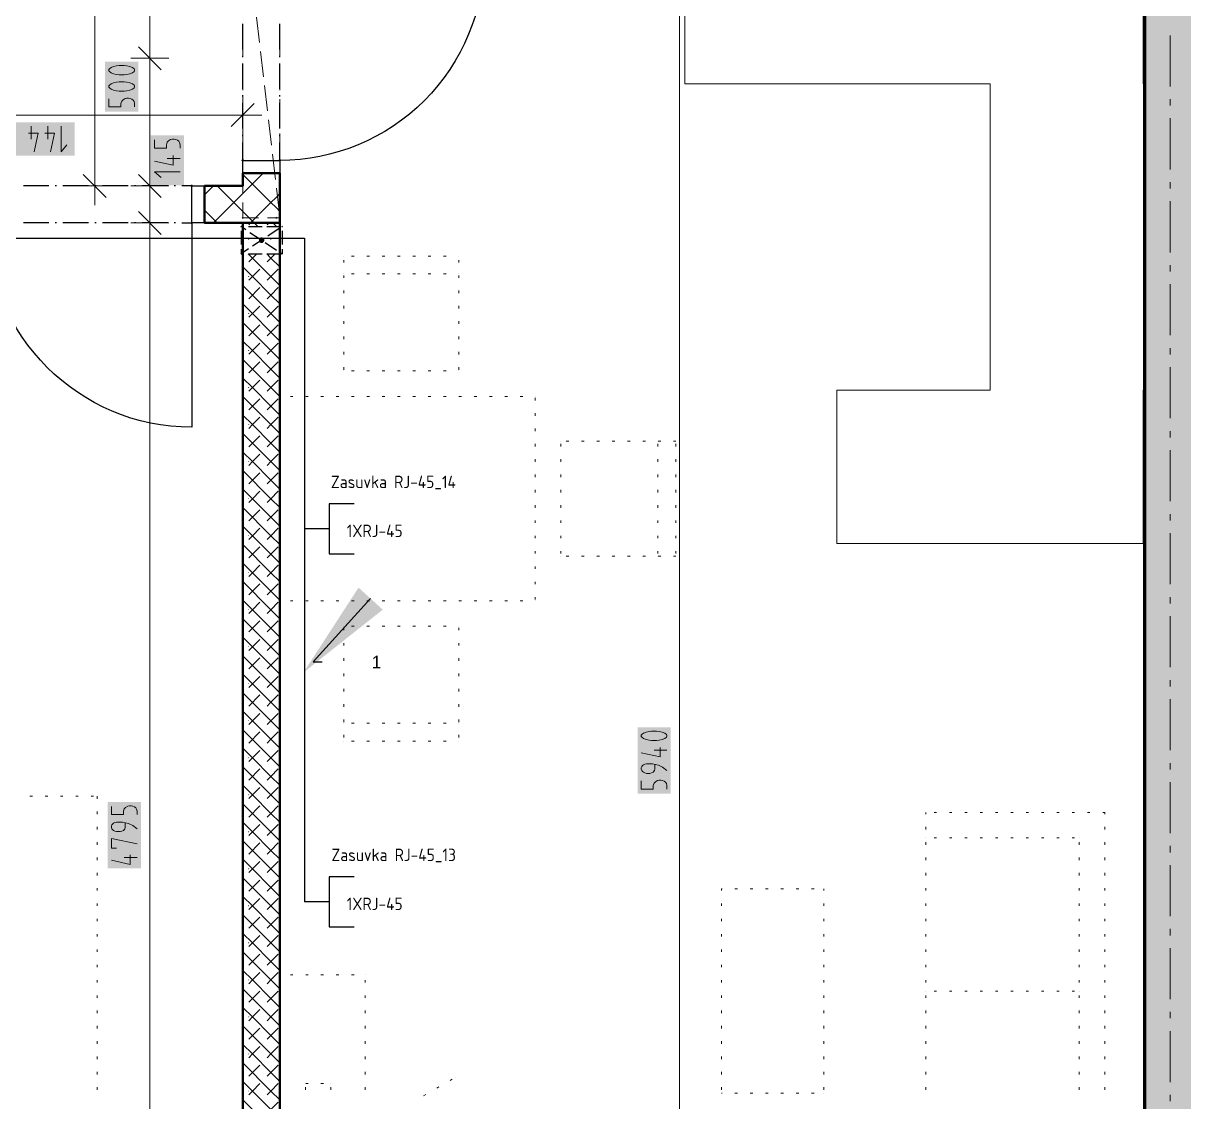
# Model space of a CAD drawing. Header units: millimetres. Extents: x 0 to 594, y 0 to 420.
# Drawn here: x 171.36 to 217.92, y 165.97 to 209.28 of the extents above; entities that cross this region are included whole.
import ezdxf
from ezdxf import colors
from ezdxf.entities.mleader import LeaderData, LeaderLine
from ezdxf.enums import TextEntityAlignment as Align
from ezdxf.math import Vec2, Vec3

# ---------------------------------------------------------------- set-up
doc = ezdxf.new("R2010")
doc.units = ezdxf.units.MM
doc.header["$LTSCALE"] = 8
for name, color, linetype in [('DESC', 1, 'Continuous'), ('PDF_Dvere', 7, 'Continuous'), ('PDF_Koty delkove', 7, 'Continuous'), ('PDF_Kuchyne', 7, 'Continuous'), ('PDF_Nabytek', 7, 'Continuous'), ('PDF_Osy hlavni', 7, 'Continuous'), ('PDF_Popis Prostupy', 7, 'Continuous'), ('PDF_Preklady', 7, 'Continuous'), ('PDF_Pricky zdene', 7, 'Continuous'), ('PDF_Prostupy', 7, 'Continuous'), ('PDF_Steny obvodove nosne', 7, 'Continuous'), ('RED_2.5mm^2', 1, 'Continuous'), ('SYMS', 7, 'Continuous'), ('TAGS', 160, 'Continuous')]:
    doc.layers.add(name, color=color, linetype=linetype)
doc.styles.add('WD_IEC', font='isocp2.shx', dxfattribs={"width": 0.9, "height": 4})

# ---------------------------------------------------------------- blocks, each defined once
blk = doc.blocks.new('RJ45Zasuvka_')
at = {"layer": 'SYMS'}
for p, q in [((0, 0), (0, 1)), ((-1, 0), (-1, -1)), ((1, 0), (-1, 0)), ((1, -1), (1, 0))]:
    blk.add_line(p, q, dxfattribs=at)
at = {"style": 'WD_IEC'}
for tag, height, p in [('INST', 2.7, (-6.093, 12.868)), ('LOC', 2.7, (-6.093, 9.868)), ('TAG1', 2.5, (-6, 6.828)), ('XREF', 2.7, (-6, -2.915)), ('DESC1', 2.7, (-6, -5.715)), ('DESC2', 2.7, (-6, -8.955)), ('DESC3', 2.7, (-6, -12.195))]:
    blk.add_attdef(tag, text='', height=height, dxfattribs=at).set_placement(p, align=Align.RIGHT)
for tag, p, height, flags in [('MFG', (3.917, 14.122), 1.5, 9), ('CAT', (3.917, 11.622), 1.5, 9), ('X2TERM01', (0, 1), 0.08, 1), ('ASSYCODE', (2.5, -0.75), 1, 1), ('FAMILY', (2.5, -2.25), 1, 1)]:
    blk.add_attdef(tag, p, '', height=height, dxfattribs=dict(at, flags=flags))
at = {"style": 'WD_IEC', "width": 0.8}
blk.add_attdef('TERM01', text='', height=2, rotation=90, dxfattribs=at).set_placement((-1, 1), align=Align.RIGHT)

msp = doc.modelspace()

# ---------------------------------------------------------------- hatches: boundary and pattern name
at = {"layer": 'PDF_Steny obvodove nosne', "true_color": 0xc0c0c0, "transparency": 33554559}
msp.add_hatch(color=9, dxfattribs=at).paths.add_polyline_path([(218.401, 149.905), (218.401, 238.31), (216.351, 238.31), (216.351, 149.7), (218.401, 149.7)])

# ---------------------------------------------------------------- linework, layer by layer
at = {"layer": 'PDF_Dvere', "lineweight": 25}
for points in [[(181.655, 211.402), (181.655, 211.968), (189.855, 211.968, -0.414214), (181.655, 203.768), (181.655, 204.483)], [(177.72, 201.257), (178.119, 201.257), (178.119, 193.057, -0.414213), (169.919, 201.257), (170.801, 201.257)]]:
    msp.add_lwpolyline(points, format="xyb", dxfattribs=at)
for points in [[(180.169, 208.225), (180.169, 209.25)], [(181.655, 208.225), (181.655, 209.25)], [(180.169, 207.917), (180.169, 207.968)], [(181.655, 207.917), (181.655, 207.968)], [(180.169, 206.636), (180.169, 207.661)], [(181.655, 206.636), (181.655, 207.661)], [(180.169, 206.328), (180.169, 206.38)], [(181.655, 206.328), (181.655, 206.38)], [(180.169, 205.047), (180.169, 206.072)], [(181.655, 205.047), (181.655, 206.072)], [(180.169, 204.74), (180.169, 204.791)], [(180.169, 203.768), (180.169, 204.483)], [(181.655, 204.74), (181.655, 204.791)], [(172.39, 202.743), (171.365, 202.743)], [(172.698, 202.743), (172.646, 202.743)], [(173.979, 202.743), (172.954, 202.743)], [(174.286, 202.743), (174.235, 202.743)], [(175.568, 202.743), (174.543, 202.743)], [(175.875, 202.743), (175.824, 202.743)], [(177.156, 202.743), (176.131, 202.743)], [(177.464, 202.743), (177.413, 202.743)], [(178.119, 202.743), (177.72, 202.743)], [(172.39, 201.257), (171.365, 201.257)], [(172.698, 201.257), (172.646, 201.257)], [(173.979, 201.257), (172.954, 201.257)], [(174.286, 201.257), (174.235, 201.257)], [(175.568, 201.257), (174.543, 201.257)], [(175.875, 201.257), (175.824, 201.257)], [(177.156, 201.257), (176.131, 201.257)], [(177.464, 201.257), (177.413, 201.257)]]:
    msp.add_lwpolyline(points, dxfattribs=at)
for points in [[(180.169, 203.256), (180.169, 203.768), (181.655, 203.768), (181.655, 203.256)], [(178.119, 202.743), (178.632, 202.743), (178.632, 201.257), (178.119, 201.257)]]:
    msp.add_lwpolyline(points, close=True, dxfattribs=at)
at = {"layer": 'PDF_Dvere', "lineweight": 25, "transparency": 33554559}
for points in [[(180.169, 203.704), (180.105, 203.768), (180.233, 203.768), (180.169, 203.832)], [(181.655, 203.704), (181.591, 203.768), (181.72, 203.768), (181.655, 203.832)], [(178.183, 202.743), (178.119, 202.679), (178.119, 202.807), (178.055, 202.743)], [(178.183, 201.257), (178.119, 201.193), (178.119, 201.321), (178.055, 201.257)]]:
    msp.add_solid(points, dxfattribs=at)
at = {"layer": 'PDF_Koty delkove', "lineweight": 18}
for points in [[(174.231, 202.743), (174.231, 222.006), (174.231, 230.798), (174.231, 233.134), (174.231, 235.902), (174.231, 238.464), (174.231, 253.839), (174.231, 256.606), (174.231, 277.824), (174.231, 279.31), (174.231, 355.614), (174.231, 356.383)], [(197.697, 152.109), (197.697, 204.109), (197.697, 212.993), (197.697, 214.479), (197.697, 216.017), (197.697, 235.697), (197.697, 238.464), (197.697, 253.839), (197.697, 256.401), (197.697, 259.169), (197.697, 289.56), (197.697, 291.046), (197.697, 340.194), (197.697, 344.089)], [(176.438, 131.817), (176.438, 137.818), (176.438, 148.214), (176.438, 152.109), (176.438, 153.331), (176.438, 201.257), (176.438, 202.743), (176.438, 207.868), (176.438, 221.142), (176.438, 233.134)], [(176.899, 207.407), (175.977, 208.329)], [(177.207, 207.868), (176.438, 207.868), (175.67, 207.868)], [(175.413, 207.581), (175.208, 207.581), (175.106, 207.567), (174.987, 207.54), (174.884, 207.499), (174.815, 207.444), (174.799, 207.416), (174.799, 207.362), (174.815, 207.334), (174.884, 207.28), (174.987, 207.239), (175.106, 207.211), (175.208, 207.197), (175.413, 207.197), (175.515, 207.211), (175.635, 207.239), (175.738, 207.28), (175.806, 207.334), (175.824, 207.362), (175.824, 207.416), (175.806, 207.444), (175.738, 207.499)], [(175.738, 207.499), (175.635, 207.54), (175.515, 207.567), (175.413, 207.581)], [(180.169, 206.354), (180.169, 205.585), (180.169, 204.816)], [(174.799, 206.24), (174.799, 205.911), (175.277, 205.911), (175.277, 206.048), (175.311, 206.143), (175.363, 206.198), (175.448, 206.253), (175.515, 206.267), (175.584, 206.267), (175.653, 206.253)], [(175.653, 206.253), (175.72, 206.226), (175.772, 206.185), (175.806, 206.13), (175.824, 206.048), (175.824, 205.911)], [(180.63, 206.046), (179.708, 205.124)], [(180.169, 205.585), (173.408, 205.585), (172.569, 205.585), (169.05, 205.585), (165.409, 205.585), (163.923, 205.585), (158.658, 205.585), (156.541, 205.585), (153.878, 205.585), (151.726, 205.585), (123.744, 205.585), (121.847, 205.585), (101.245, 205.585), (99.4, 205.585), (99.092, 205.585), (96.991, 205.585), (79.208, 205.585), (77.721, 205.585)], [(180.169, 205.585), (180.938, 205.585)], [(171.682, 205.139), (171.682, 204.626)], [(172.339, 205.139), (172.339, 204.626)], [(172.887, 205.139), (172.887, 204.114), (173.105, 204.386)], [(171.573, 204.865), (171.956, 204.865), (171.791, 204.114)], [(172.23, 204.865), (172.613, 204.865), (172.448, 204.114)], [(176.625, 204.589), (176.625, 204.26), (177.103, 204.26), (177.103, 204.397), (177.138, 204.493), (177.189, 204.548), (177.274, 204.602), (177.342, 204.616), (177.41, 204.616), (177.479, 204.602), (177.546, 204.575), (177.598, 204.534), (177.633, 204.48), (177.65, 204.397), (177.65, 204.26)], [(177.376, 203.959), (177.376, 203.575), (176.625, 203.74)], [(177.65, 203.85), (177.138, 203.85)], [(174.692, 202.282), (173.77, 203.204)], [(176.899, 202.282), (175.977, 203.204)], [(177.65, 203.302), (176.625, 203.302), (176.898, 203.083)], [(175, 202.743), (174.231, 202.743), (173.462, 202.743)], [(174.231, 202.743), (174.231, 201.974)], [(177.207, 202.743), (176.438, 202.743), (175.67, 202.743)], [(176.899, 200.796), (175.977, 201.718)], [(177.207, 201.257), (176.438, 201.257), (175.67, 201.257)], [(196.773, 180.858), (196.568, 180.858), (196.467, 180.844), (196.347, 180.817), (196.244, 180.776), (196.176, 180.722), (196.159, 180.694), (196.159, 180.64), (196.176, 180.612), (196.244, 180.558), (196.347, 180.517), (196.467, 180.489), (196.568, 180.475), (196.773, 180.475), (196.876, 180.489), (196.996, 180.517), (197.098, 180.558), (197.167, 180.612), (197.184, 180.64), (197.184, 180.694), (197.167, 180.722), (197.098, 180.776)], [(197.098, 180.776), (196.996, 180.817), (196.876, 180.844), (196.773, 180.858)], [(196.911, 180.201), (196.911, 179.818), (196.159, 179.983)], [(197.184, 180.092), (196.672, 180.092)], [(197.184, 179.271), (197.013, 179.408), (196.842, 179.49), (196.603, 179.544), (196.363, 179.544), (196.296, 179.53), (196.244, 179.503), (196.211, 179.476), (196.176, 179.435), (196.159, 179.38), (196.159, 179.326), (196.176, 179.271), (196.211, 179.23), (196.244, 179.203), (196.296, 179.175), (196.363, 179.161), (196.501, 179.161), (196.568, 179.175), (196.637, 179.203), (196.688, 179.271), (196.706, 179.326), (196.706, 179.517)], [(196.159, 178.86), (196.159, 178.532), (196.637, 178.532), (196.637, 178.669), (196.672, 178.764), (196.723, 178.819), (196.808, 178.873), (196.876, 178.887), (196.945, 178.887), (197.013, 178.873), (197.081, 178.846), (197.132, 178.805), (197.167, 178.751), (197.184, 178.669), (197.184, 178.532)], [(174.901, 177.833), (174.901, 177.505), (175.378, 177.505), (175.378, 177.642), (175.413, 177.737), (175.465, 177.792), (175.55, 177.846), (175.617, 177.86), (175.686, 177.86), (175.755, 177.846), (175.822, 177.819), (175.874, 177.778), (175.908, 177.724), (175.926, 177.642), (175.926, 177.505)], [(175.926, 176.93), (175.755, 177.067), (175.583, 177.149), (175.345, 177.203), (175.105, 177.203), (175.037, 177.189), (174.986, 177.162), (174.952, 177.135), (174.917, 177.094), (174.901, 177.039), (174.901, 176.985), (174.917, 176.93), (174.952, 176.889), (174.986, 176.862)], [(174.986, 176.862), (175.037, 176.834), (175.105, 176.82), (175.242, 176.82), (175.31, 176.834), (175.378, 176.862), (175.43, 176.93), (175.447, 176.985), (175.447, 177.176)], [(175.105, 176.163), (174.901, 176.163), (174.901, 176.546), (175.926, 176.328)], [(175.652, 175.889), (175.652, 175.506), (174.901, 175.671)], [(175.926, 175.78), (175.413, 175.78)]]:
    msp.add_lwpolyline(points, dxfattribs=at)
msp.add_lwpolyline([(175.413, 206.924), (175.208, 206.924), (175.106, 206.91), (174.987, 206.883), (174.884, 206.842), (174.815, 206.787), (174.799, 206.759), (174.799, 206.705), (174.815, 206.677), (174.884, 206.623), (174.987, 206.582), (175.106, 206.554), (175.208, 206.54), (175.413, 206.54), (175.515, 206.554), (175.635, 206.582), (175.738, 206.623), (175.806, 206.677), (175.824, 206.705), (175.824, 206.759), (175.806, 206.787), (175.738, 206.842), (175.635, 206.883), (175.515, 206.91)], close=True, dxfattribs=at)
at = {"layer": 'PDF_Koty delkove', "color": 7, "lineweight": 18, "true_color": 0xffffff, "transparency": 33554559}
for points in [[(175.978, 205.729), (175.978, 207.734), (174.645, 205.729), (174.645, 207.734)], [(173.424, 205.293), (170.762, 205.293), (173.424, 203.96), (170.762, 203.96)], [(177.804, 202.764), (177.804, 204.769), (176.471, 202.764), (176.471, 204.769)], [(197.338, 178.35), (197.338, 181.012), (196.006, 178.35), (196.006, 181.012)], [(176.08, 175.352), (176.08, 178.014), (174.747, 175.352), (174.747, 178.014)]]:
    msp.add_solid(points, dxfattribs=at)
at = {"layer": 'PDF_Kuchyne', "lineweight": 13}
msp.add_lwpolyline([(216.3, 194.543), (216.3, 188.393), (204, 188.393), (204, 194.543), (210.15, 194.543), (210.15, 206.843), (197.902, 206.843), (197.902, 212.993), (216.3, 212.993), (216.3, 206.843)], dxfattribs=at)
at = {"layer": 'PDF_Nabytek', "lineweight": 13}
for points in [[(184.222, 199.927), (184.222, 199.927)], [(184.222, 199.927), (184.222, 199.927)], [(184.639, 199.927), (184.536, 199.927)], [(185.254, 199.927), (185.151, 199.927)], [(185.869, 199.927), (185.766, 199.927)], [(186.484, 199.927), (186.381, 199.927)], [(187.099, 199.927), (186.996, 199.927)], [(187.714, 199.927), (187.611, 199.927)], [(188.329, 199.927), (188.226, 199.927)], [(188.835, 199.927), (188.835, 199.927)], [(188.835, 199.927), (188.835, 199.927)], [(184.222, 199.666), (184.222, 199.768)], [(188.835, 199.666), (188.835, 199.768)], [(184.222, 199.21), (184.222, 199.21)], [(184.222, 199.051), (184.222, 199.153)], [(184.639, 199.21), (184.536, 199.21)], [(185.254, 199.21), (185.151, 199.21)], [(185.869, 199.21), (185.766, 199.21)], [(186.484, 199.21), (186.381, 199.21)], [(187.099, 199.21), (186.996, 199.21)], [(187.714, 199.21), (187.611, 199.21)], [(188.329, 199.21), (188.226, 199.21)], [(188.835, 199.21), (188.835, 199.21)], [(188.835, 199.051), (188.835, 199.153)], [(184.222, 198.436), (184.222, 198.538)], [(188.835, 198.436), (188.835, 198.538)], [(184.222, 197.821), (184.222, 197.923)], [(188.835, 197.821), (188.835, 197.923)], [(184.222, 197.206), (184.222, 197.308)], [(188.835, 197.206), (188.835, 197.308)], [(184.222, 196.591), (184.222, 196.693)], [(188.835, 196.591), (188.835, 196.693)], [(184.222, 195.976), (184.222, 196.078)], [(188.835, 195.976), (188.835, 196.078)], [(184.222, 195.361), (184.222, 195.463)], [(184.222, 195.315), (184.222, 195.315)], [(184.222, 195.315), (184.222, 195.315)], [(184.639, 195.315), (184.536, 195.315)], [(185.254, 195.315), (185.151, 195.315)], [(185.869, 195.315), (185.766, 195.315)], [(186.484, 195.315), (186.381, 195.315)], [(187.099, 195.315), (186.996, 195.315)], [(187.714, 195.315), (187.611, 195.315)], [(188.329, 195.315), (188.226, 195.315)], [(188.835, 195.361), (188.835, 195.463)], [(188.835, 195.315), (188.835, 195.315)], [(188.835, 195.315), (188.835, 195.315)], [(181.655, 194.29), (181.655, 194.29)], [(181.655, 194.29), (181.655, 194.29)], [(181.655, 194.131), (181.655, 194.233)], [(182.179, 194.29), (182.076, 194.29)], [(182.794, 194.29), (182.691, 194.29)], [(183.409, 194.29), (183.306, 194.29)], [(184.024, 194.29), (183.921, 194.29)], [(184.639, 194.29), (184.536, 194.29)], [(185.254, 194.29), (185.151, 194.29)], [(185.869, 194.29), (185.766, 194.29)], [(186.484, 194.29), (186.381, 194.29)], [(187.099, 194.29), (186.996, 194.29)], [(187.714, 194.29), (187.611, 194.29)], [(188.329, 194.29), (188.226, 194.29)], [(188.944, 194.29), (188.841, 194.29)], [(189.559, 194.29), (189.456, 194.29)], [(190.174, 194.29), (190.071, 194.29)], [(190.789, 194.29), (190.686, 194.29)], [(191.404, 194.29), (191.301, 194.29)], [(191.905, 194.29), (191.905, 194.29)], [(191.905, 194.29), (191.905, 194.29)], [(191.905, 194.131), (191.905, 194.233)], [(181.655, 193.516), (181.655, 193.618)], [(191.905, 193.516), (191.905, 193.618)], [(181.655, 192.901), (181.655, 193.003)], [(191.905, 192.901), (191.905, 193.003)], [(181.655, 192.286), (181.655, 192.388)], [(191.905, 192.286), (191.905, 192.388)], [(192.93, 192.496), (192.93, 192.496)], [(192.93, 192.496), (192.93, 192.496)], [(192.93, 192.286), (192.93, 192.388)], [(193.249, 192.496), (193.146, 192.496)], [(193.864, 192.496), (193.761, 192.496)], [(194.479, 192.496), (194.376, 192.496)], [(195.094, 192.496), (194.991, 192.496)], [(195.709, 192.496), (195.606, 192.496)], [(196.324, 192.496), (196.221, 192.496)], [(196.825, 192.496), (196.825, 192.496)], [(196.825, 192.286), (196.825, 192.388)], [(196.939, 192.496), (196.836, 192.496)], [(197.543, 192.496), (197.451, 192.496)], [(197.543, 192.496), (197.543, 192.496)], [(197.543, 192.286), (197.543, 192.388)], [(181.655, 191.671), (181.655, 191.773)], [(191.905, 191.671), (191.905, 191.773)], [(192.93, 191.671), (192.93, 191.773)], [(196.825, 191.671), (196.825, 191.773)], [(197.543, 191.671), (197.543, 191.773)], [(181.655, 191.056), (181.655, 191.158)], [(191.905, 191.056), (191.905, 191.158)], [(192.93, 191.056), (192.93, 191.158)], [(196.825, 191.056), (196.825, 191.158)], [(197.543, 191.056), (197.543, 191.158)], [(181.655, 190.441), (181.655, 190.543)], [(191.905, 190.441), (191.905, 190.543)], [(192.93, 190.441), (192.93, 190.543)], [(196.825, 190.441), (196.825, 190.543)], [(197.543, 190.441), (197.543, 190.543)], [(181.655, 189.826), (181.655, 189.928)], [(191.905, 189.826), (191.905, 189.928)], [(192.93, 189.826), (192.93, 189.928)], [(196.825, 189.826), (196.825, 189.928)], [(197.543, 189.826), (197.543, 189.928)], [(181.655, 189.211), (181.655, 189.313)], [(191.905, 189.211), (191.905, 189.313)], [(192.93, 189.211), (192.93, 189.313)], [(196.825, 189.211), (196.825, 189.313)], [(197.543, 189.211), (197.543, 189.313)], [(181.655, 188.596), (181.655, 188.698)], [(191.905, 188.596), (191.905, 188.698)], [(192.93, 188.596), (192.93, 188.698)], [(196.825, 188.596), (196.825, 188.698)], [(197.543, 188.596), (197.543, 188.698)], [(181.655, 187.981), (181.655, 188.083)], [(191.905, 187.981), (191.905, 188.083)], [(192.93, 187.981), (192.93, 188.083)], [(192.93, 187.884), (192.93, 187.884)], [(192.93, 187.884), (192.93, 187.884)], [(193.249, 187.884), (193.146, 187.884)], [(193.864, 187.884), (193.761, 187.884)], [(194.479, 187.884), (194.376, 187.884)], [(195.094, 187.884), (194.991, 187.884)], [(195.709, 187.884), (195.606, 187.884)], [(196.324, 187.884), (196.221, 187.884)], [(196.825, 187.981), (196.825, 188.083)], [(196.825, 187.884), (196.825, 187.884)], [(196.939, 187.884), (196.836, 187.884)], [(197.543, 187.884), (197.451, 187.884)], [(197.543, 187.981), (197.543, 188.083)], [(197.543, 187.884), (197.543, 187.884)], [(197.543, 187.884), (197.543, 187.884)], [(181.655, 187.366), (181.655, 187.468)], [(191.905, 187.366), (191.905, 187.468)], [(181.655, 186.751), (181.655, 186.853)], [(191.905, 186.751), (191.905, 186.853)], [(181.655, 186.136), (181.655, 186.238)], [(181.655, 186.09), (181.655, 186.09)], [(181.655, 186.09), (181.655, 186.09)], [(182.179, 186.09), (182.076, 186.09)], [(182.794, 186.09), (182.691, 186.09)], [(183.409, 186.09), (183.306, 186.09)], [(184.024, 186.09), (183.921, 186.09)], [(184.639, 186.09), (184.536, 186.09)], [(185.254, 186.09), (185.151, 186.09)], [(185.869, 186.09), (185.766, 186.09)], [(186.484, 186.09), (186.381, 186.09)], [(187.099, 186.09), (186.996, 186.09)], [(187.714, 186.09), (187.611, 186.09)], [(188.329, 186.09), (188.226, 186.09)], [(188.944, 186.09), (188.841, 186.09)], [(189.559, 186.09), (189.456, 186.09)], [(190.174, 186.09), (190.071, 186.09)], [(190.789, 186.09), (190.686, 186.09)], [(191.404, 186.09), (191.301, 186.09)], [(191.905, 186.136), (191.905, 186.238)], [(191.905, 186.09), (191.905, 186.09)], [(191.905, 186.09), (191.905, 186.09)], [(184.222, 185.065), (184.222, 185.065)], [(184.222, 185.065), (184.222, 185.065)], [(184.222, 184.906), (184.222, 185.008)], [(184.639, 185.065), (184.536, 185.065)], [(185.254, 185.065), (185.151, 185.065)], [(185.869, 185.065), (185.766, 185.065)], [(186.484, 185.065), (186.381, 185.065)], [(187.099, 185.065), (186.996, 185.065)], [(187.714, 185.065), (187.611, 185.065)], [(188.329, 185.065), (188.226, 185.065)], [(188.835, 185.065), (188.835, 185.065)], [(188.835, 185.065), (188.835, 185.065)], [(188.835, 184.906), (188.835, 185.008)], [(184.222, 184.291), (184.222, 184.393)], [(188.835, 184.291), (188.835, 184.393)], [(184.222, 183.676), (184.222, 183.778)], [(188.835, 183.676), (188.835, 183.778)], [(184.222, 183.061), (184.222, 183.164)], [(188.835, 183.061), (188.835, 183.164)], [(184.222, 182.446), (184.222, 182.549)], [(188.835, 182.446), (188.835, 182.549)], [(184.222, 181.831), (184.222, 181.934)], [(188.835, 181.831), (188.835, 181.934)], [(184.222, 181.216), (184.222, 181.319)], [(184.222, 181.17), (184.222, 181.17)], [(184.639, 181.17), (184.536, 181.17)], [(185.254, 181.17), (185.151, 181.17)], [(185.869, 181.17), (185.766, 181.17)], [(186.484, 181.17), (186.381, 181.17)], [(187.099, 181.17), (186.996, 181.17)], [(187.714, 181.17), (187.611, 181.17)], [(188.329, 181.17), (188.226, 181.17)], [(188.835, 181.216), (188.835, 181.319)], [(188.835, 181.17), (188.835, 181.17)], [(184.222, 180.601), (184.222, 180.704)], [(188.835, 180.601), (188.835, 180.704)], [(184.222, 180.452), (184.222, 180.452)], [(184.222, 180.452), (184.222, 180.452)], [(184.639, 180.452), (184.536, 180.452)], [(185.254, 180.452), (185.151, 180.452)], [(185.869, 180.452), (185.766, 180.452)], [(186.484, 180.452), (186.381, 180.452)], [(187.099, 180.452), (186.996, 180.452)], [(187.714, 180.452), (187.611, 180.452)], [(188.329, 180.452), (188.226, 180.452)], [(188.835, 180.452), (188.835, 180.452)], [(188.835, 180.452), (188.835, 180.452)], [(171.724, 178.246), (171.621, 178.246)], [(172.339, 178.246), (172.236, 178.246)], [(172.954, 178.246), (172.851, 178.246)], [(173.569, 178.246), (173.466, 178.246)], [(174.184, 178.246), (174.081, 178.246)], [(174.327, 178.246), (174.327, 178.246)], [(174.327, 178.246), (174.327, 178.246)], [(174.327, 178.141), (174.327, 178.244)], [(174.327, 177.526), (174.327, 177.629)], [(207.579, 177.526), (207.579, 177.595)], [(207.579, 177.595), (207.579, 177.595)], [(207.579, 177.595), (207.579, 177.595)], [(208.009, 177.595), (207.906, 177.595)], [(208.624, 177.595), (208.521, 177.595)], [(209.239, 177.595), (209.136, 177.595)], [(209.854, 177.595), (209.751, 177.595)], [(210.469, 177.595), (210.366, 177.595)], [(211.084, 177.595), (210.981, 177.595)], [(211.699, 177.595), (211.596, 177.595)], [(212.314, 177.595), (212.211, 177.595)], [(212.929, 177.595), (212.826, 177.595)], [(213.544, 177.595), (213.441, 177.595)], [(214.159, 177.595), (214.056, 177.595)], [(214.754, 177.526), (214.754, 177.595), (214.671, 177.595)], [(214.754, 177.595), (214.754, 177.595)], [(174.327, 176.911), (174.327, 177.014)], [(207.579, 176.911), (207.579, 177.014)], [(214.754, 176.911), (214.754, 177.014)], [(207.579, 176.57), (207.579, 176.57)], [(208.009, 176.57), (207.906, 176.57)], [(208.624, 176.57), (208.521, 176.57)], [(209.239, 176.57), (209.136, 176.57)], [(209.854, 176.57), (209.751, 176.57)], [(210.469, 176.57), (210.366, 176.57)], [(211.084, 176.57), (210.981, 176.57)], [(211.699, 176.57), (211.596, 176.57)], [(212.314, 176.57), (212.211, 176.57)], [(212.929, 176.57), (212.826, 176.57)], [(213.544, 176.57), (213.441, 176.57)], [(213.729, 176.57), (213.729, 176.57)], [(213.729, 176.57), (213.729, 176.57)], [(174.327, 176.296), (174.327, 176.399)], [(207.579, 176.296), (207.579, 176.399)], [(213.729, 176.296), (213.729, 176.399)], [(214.754, 176.296), (214.754, 176.399)], [(174.327, 175.681), (174.327, 175.784)], [(207.579, 175.681), (207.579, 175.784)], [(213.729, 175.681), (213.729, 175.784)], [(214.754, 175.681), (214.754, 175.784)], [(174.327, 175.066), (174.327, 175.169)], [(207.579, 175.066), (207.579, 175.169)], [(213.729, 175.066), (213.729, 175.169)], [(214.754, 175.066), (214.754, 175.169)], [(174.327, 174.451), (174.327, 174.554)], [(199.399, 174.52), (199.379, 174.52), (199.379, 174.451)], [(199.379, 174.52), (199.379, 174.52)], [(199.379, 174.52), (199.379, 174.52)], [(200.014, 174.52), (199.911, 174.52)], [(200.629, 174.52), (200.526, 174.52)], [(201.244, 174.52), (201.141, 174.52)], [(201.859, 174.52), (201.756, 174.52)], [(202.474, 174.52), (202.371, 174.52)], [(203.089, 174.52), (202.986, 174.52)], [(203.479, 174.52), (203.479, 174.52)], [(203.479, 174.451), (203.479, 174.52)], [(203.479, 174.52), (203.479, 174.52)], [(207.579, 174.451), (207.579, 174.554)], [(213.729, 174.451), (213.729, 174.554)], [(214.754, 174.451), (214.754, 174.554)], [(174.327, 173.836), (174.327, 173.939)], [(199.379, 173.836), (199.379, 173.939)], [(203.479, 173.836), (203.479, 173.939)], [(207.579, 173.836), (207.579, 173.939)], [(213.729, 173.836), (213.729, 173.939)], [(214.754, 173.836), (214.754, 173.939)], [(174.327, 173.221), (174.327, 173.324)], [(199.379, 173.221), (199.379, 173.324)], [(203.479, 173.221), (203.479, 173.324)], [(207.579, 173.221), (207.579, 173.324)], [(213.729, 173.221), (213.729, 173.324)], [(214.754, 173.221), (214.754, 173.324)], [(174.327, 172.606), (174.327, 172.709)], [(199.379, 172.606), (199.379, 172.709)], [(203.479, 172.606), (203.479, 172.709)], [(207.579, 172.606), (207.579, 172.709)], [(213.729, 172.606), (213.729, 172.709)], [(214.754, 172.606), (214.754, 172.709)], [(174.327, 171.991), (174.327, 172.094)], [(199.379, 171.991), (199.379, 172.094)], [(203.479, 171.991), (203.479, 172.094)], [(207.579, 171.991), (207.579, 172.094)], [(213.729, 171.991), (213.729, 172.094)], [(214.754, 171.991), (214.754, 172.094)], [(174.327, 171.376), (174.327, 171.479)], [(199.379, 171.376), (199.379, 171.479)], [(203.479, 171.376), (203.479, 171.479)], [(207.579, 171.376), (207.579, 171.479)], [(213.729, 171.376), (213.729, 171.479)], [(214.754, 171.376), (214.754, 171.479)], [(181.655, 171.071), (181.655, 171.071)], [(181.655, 171.071), (181.655, 171.071)], [(182.179, 171.071), (182.076, 171.071)], [(182.794, 171.071), (182.691, 171.071)], [(183.409, 171.071), (183.306, 171.071)], [(184.024, 171.071), (183.921, 171.071)], [(184.639, 171.071), (184.536, 171.071)], [(185.081, 171.071), (185.081, 171.071)], [(185.081, 171.071), (185.081, 171.071)], [(174.327, 170.761), (174.327, 170.864)], [(181.655, 170.761), (181.655, 170.864)], [(185.081, 170.761), (185.081, 170.864)], [(199.379, 170.761), (199.379, 170.864)], [(203.479, 170.761), (203.479, 170.864)], [(207.579, 170.761), (207.579, 170.864)], [(213.729, 170.761), (213.729, 170.864)], [(214.754, 170.761), (214.754, 170.864)], [(174.327, 170.146), (174.327, 170.249)], [(181.655, 170.146), (181.655, 170.249)], [(185.081, 170.146), (185.081, 170.249)], [(199.379, 170.146), (199.379, 170.249)], [(203.479, 170.146), (203.479, 170.249)], [(207.579, 170.42), (207.579, 170.42)], [(207.579, 170.146), (207.579, 170.249)], [(208.009, 170.42), (207.906, 170.42)], [(208.624, 170.42), (208.521, 170.42)], [(209.239, 170.42), (209.136, 170.42)], [(209.854, 170.42), (209.751, 170.42)], [(210.469, 170.42), (210.366, 170.42)], [(211.084, 170.42), (210.981, 170.42)], [(211.699, 170.42), (211.596, 170.42)], [(212.314, 170.42), (212.211, 170.42)], [(212.929, 170.42), (212.826, 170.42)], [(213.544, 170.42), (213.441, 170.42)], [(213.729, 170.42), (213.729, 170.42)], [(213.729, 170.146), (213.729, 170.249)], [(214.754, 170.146), (214.754, 170.249)], [(174.327, 169.531), (174.327, 169.634)], [(181.655, 169.531), (181.655, 169.634)], [(185.081, 169.531), (185.081, 169.634)], [(199.379, 169.531), (199.379, 169.634)], [(203.479, 169.531), (203.479, 169.634)], [(207.579, 169.531), (207.579, 169.634)], [(213.729, 169.531), (213.729, 169.634)], [(214.754, 169.531), (214.754, 169.634)], [(174.327, 168.916), (174.327, 169.019)], [(181.655, 168.916), (181.655, 169.019)], [(185.081, 168.916), (185.081, 169.019)], [(199.379, 168.916), (199.379, 169.019)], [(203.479, 168.916), (203.479, 169.019)], [(207.579, 168.916), (207.579, 169.019)], [(213.729, 168.916), (213.729, 169.019)], [(214.754, 168.916), (214.754, 169.019)], [(174.327, 168.301), (174.327, 168.404)], [(181.655, 168.301), (181.655, 168.404)], [(185.081, 168.301), (185.081, 168.404)], [(199.379, 168.301), (199.379, 168.404)], [(203.479, 168.301), (203.479, 168.404)], [(207.579, 168.301), (207.579, 168.404)], [(213.729, 168.301), (213.729, 168.404)], [(214.754, 168.301), (214.754, 168.404)], [(174.327, 167.686), (174.327, 167.789)], [(181.655, 167.686), (181.655, 167.789)], [(185.081, 167.686), (185.081, 167.789)], [(199.379, 167.686), (199.379, 167.789)], [(203.479, 167.686), (203.479, 167.789)], [(207.579, 167.686), (207.579, 167.789)], [(213.729, 167.686), (213.729, 167.789)], [(214.754, 167.686), (214.754, 167.789)], [(174.327, 167.071), (174.327, 167.174)], [(181.655, 167.071), (181.655, 167.174)], [(182.68, 166.715), (182.68, 166.715)], [(182.68, 166.715), (182.68, 166.715)], [(182.794, 166.715), (182.691, 166.715)], [(183.409, 166.715), (183.306, 166.715)], [(183.705, 166.715), (183.705, 166.715)], [(183.705, 166.715), (183.705, 166.715)], [(185.081, 167.071), (185.081, 167.174)], [(188.484, 166.832), (188.573, 166.883)], [(188.717, 166.967), (188.717, 166.967)], [(199.379, 167.071), (199.379, 167.174)], [(203.479, 167.071), (203.479, 167.174)], [(207.579, 167.071), (207.579, 167.174)], [(213.729, 167.071), (213.729, 167.174)], [(214.754, 167.071), (214.754, 167.174)], [(174.327, 166.456), (174.327, 166.559)], [(181.655, 166.456), (181.655, 166.559)], [(182.68, 166.456), (182.68, 166.559)], [(183.705, 166.456), (183.705, 166.559)], [(185.081, 166.456), (185.081, 166.559)], [(187.419, 166.217), (187.508, 166.268)], [(187.951, 166.525), (188.04, 166.576)], [(199.379, 166.456), (199.379, 166.559)], [(199.379, 166.32), (199.379, 166.32)], [(199.399, 166.32), (199.379, 166.32)], [(199.379, 166.32), (199.379, 166.32)], [(200.014, 166.32), (199.911, 166.32)], [(200.629, 166.32), (200.526, 166.32)], [(201.244, 166.32), (201.141, 166.32)], [(201.859, 166.32), (201.756, 166.32)], [(202.474, 166.32), (202.371, 166.32)], [(203.089, 166.32), (202.986, 166.32)], [(203.479, 166.456), (203.479, 166.559)], [(203.479, 166.32), (203.479, 166.32)], [(203.479, 166.32), (203.479, 166.32)], [(207.579, 166.456), (207.579, 166.559)], [(213.729, 166.456), (213.729, 166.559)], [(214.754, 166.456), (214.754, 166.559)]]:
    msp.add_lwpolyline(points, dxfattribs=at)
at = {"layer": 'PDF_Osy hlavni', "lineweight": 18}
for points in [[(217.376, 206.738), (217.376, 208.788)], [(217.376, 205.97), (217.376, 206.226)], [(217.376, 203.407), (217.376, 205.457)], [(217.376, 202.638), (217.376, 202.895)], [(217.376, 200.076), (217.376, 202.126)], [(217.376, 199.307), (217.376, 199.563)], [(217.376, 196.745), (217.376, 198.795)], [(217.376, 195.976), (217.376, 196.232)], [(217.376, 193.413), (217.376, 195.463)], [(217.376, 192.645), (217.376, 192.901)], [(217.376, 190.082), (217.376, 192.132)], [(217.376, 189.313), (217.376, 189.57)], [(217.376, 186.751), (217.376, 188.801)], [(217.376, 185.982), (217.376, 186.238)], [(217.376, 183.42), (217.376, 185.47)], [(217.376, 182.651), (217.376, 182.907)], [(217.376, 180.089), (217.376, 182.139)], [(217.376, 179.32), (217.376, 179.576)], [(217.376, 176.757), (217.376, 178.807)], [(217.376, 175.989), (217.376, 176.245)], [(217.376, 173.426), (217.376, 175.476)], [(217.376, 172.657), (217.376, 172.914)], [(217.376, 170.095), (217.376, 172.145)], [(217.376, 169.326), (217.376, 169.582)], [(217.376, 166.764), (217.376, 168.814)], [(217.376, 165.995), (217.376, 166.251)]]:
    msp.add_lwpolyline(points, dxfattribs=at)
at = {"layer": 'PDF_Popis Prostupy', "lineweight": 25}
msp.add_lwpolyline([(180.993, 200.609), (180.984, 200.619), (180.974, 200.628), (180.963, 200.635), (180.951, 200.64), (180.938, 200.643), (180.924, 200.644), (180.911, 200.643), (180.898, 200.64), (180.886, 200.634), (180.874, 200.627), (180.865, 200.618), (180.856, 200.607), (180.85, 200.595), (180.846, 200.582), (180.844, 200.569), (180.843, 200.556), (180.846, 200.543), (180.85, 200.53), (180.856, 200.518), (180.864, 200.507), (180.874, 200.498), (180.885, 200.491), (180.897, 200.485), (180.91, 200.482), (180.923, 200.48), (180.937, 200.481), (180.95, 200.484), (180.962, 200.489), (180.974, 200.496), (180.984, 200.505), (180.992, 200.515), (180.999, 200.526), (181.004, 200.539), (181.007, 200.552), (181.007, 200.565), (181.006, 200.579), (181.002, 200.592), (180.996, 200.604)], close=True, dxfattribs=at)
for points in [[(180.858, 200.515), (180.858, 200.515)], [(180.879, 200.63), (180.879, 200.63)], [(180.972, 200.495), (180.972, 200.495)], [(180.993, 200.609), (180.993, 200.609)]]:
    msp.add_lwpolyline(points, dxfattribs=at)
at = {"layer": 'PDF_Popis Prostupy', "lineweight": 25, "transparency": 33554559}
for points in [[(180.844, 200.556), (180.932, 200.481), (180.851, 200.597)], [(180.891, 200.488), (180.844, 200.556), (180.858, 200.515)], [(180.844, 200.556), (180.891, 200.488), (180.932, 200.481)], [(180.851, 200.597), (180.972, 200.495), (180.879, 200.63)], [(180.851, 200.597), (180.932, 200.481), (180.972, 200.495)], [(180.879, 200.63), (180.999, 200.527), (180.919, 200.644)], [(180.879, 200.63), (180.972, 200.495), (180.999, 200.527)], [(180.919, 200.644), (180.999, 200.527), (181.007, 200.569)], [(180.919, 200.644), (181.007, 200.569), (180.96, 200.636)], [(180.96, 200.636), (181.007, 200.569), (180.993, 200.609)]]:
    msp.add_solid(points, dxfattribs=at)
at = {"layer": 'PDF_Preklady', "lineweight": 18}
for points in [[(180.839, 208.501), (180.721, 209.519)], [(180.169, 207.968), (180.169, 208.993)], [(181.655, 207.968), (181.655, 208.993)], [(180.998, 207.126), (180.88, 208.145)], [(180.169, 206.585), (180.169, 207.61)], [(181.655, 206.585), (181.655, 207.61)], [(181.158, 205.752), (181.04, 206.77)], [(180.169, 205.201), (180.169, 206.226)], [(181.655, 205.201), (181.655, 206.226)], [(181.317, 204.377), (181.199, 205.395)], [(180.169, 203.817), (180.169, 204.842)], [(181.655, 203.817), (181.655, 204.842)], [(181.477, 203.003), (181.359, 204.021)], [(180.169, 203.256), (180.169, 203.458)], [(180.169, 202.433), (180.169, 202.743), (180.169, 203.256)], [(181.655, 203.256), (181.655, 203.458)], [(181.655, 202.433), (181.655, 203.256)], [(181.636, 201.628), (181.518, 202.646)], [(180.169, 201.462), (180.169, 202.075)], [(181.655, 202.075), (181.655, 201.462), (181.502, 201.462)], [(180.795, 201.462), (180.169, 201.462)], [(181.502, 201.462), (181.154, 201.462)]]:
    msp.add_lwpolyline(points, dxfattribs=at)
at = {"layer": 'PDF_Preklady', "lineweight": 18, "transparency": 33554559}
for points in [[(180.169, 203.21), (180.123, 203.256), (180.215, 203.256), (180.169, 203.302)], [(180.169, 203.21), (180.123, 203.256), (180.215, 203.256), (180.169, 203.302)], [(181.655, 203.21), (181.609, 203.256), (181.702, 203.256), (181.655, 203.302)], [(181.655, 203.21), (181.609, 203.256), (181.702, 203.256), (181.655, 203.302)], [(180.169, 202.697), (180.123, 202.743), (180.215, 202.743), (180.169, 202.789)], [(180.169, 202.697), (180.123, 202.743), (180.215, 202.743), (180.169, 202.789)], [(180.169, 201.416), (180.123, 201.462), (180.215, 201.462), (180.169, 201.508)], [(180.215, 201.462), (180.169, 201.416), (180.169, 201.508), (180.123, 201.462)], [(181.548, 201.462), (181.502, 201.416), (181.502, 201.508), (181.456, 201.462)], [(181.548, 201.462), (181.502, 201.416), (181.502, 201.508), (181.456, 201.462)], [(181.702, 201.462), (181.655, 201.416), (181.655, 201.508), (181.609, 201.462)], [(181.655, 201.416), (181.609, 201.462), (181.702, 201.462), (181.655, 201.508)], [(181.661, 201.416), (181.61, 201.457), (181.701, 201.467), (181.65, 201.508)]]:
    msp.add_solid(points, dxfattribs=at)
at = {"layer": 'PDF_Pricky zdene', "lineweight": 50}
for points in [[(180.169, 203.256), (181.655, 203.256)], [(180.169, 203.256), (180.169, 202.743)], [(181.502, 201.257), (181.655, 201.257), (181.655, 201.462), (181.655, 203.256)], [(181.502, 201.257), (180.169, 201.257), (178.632, 201.257), (178.632, 202.743), (180.169, 202.743)]]:
    msp.add_lwpolyline(points, dxfattribs=at)
at = {"layer": 'PDF_Pricky zdene', "lineweight": 9}
for points in [[(180.63, 202.743), (180.169, 203.204)], [(180.989, 203.256), (180.477, 202.743)], [(181.655, 203.204), (181.604, 203.256)], [(178.99, 202.743), (178.632, 202.384)], [(180.477, 202.743), (179.81, 202.077), (178.99, 201.257)], [(180.63, 201.257), (179.81, 202.077), (179.144, 202.743)], [(181.502, 201.872), (181.297, 202.077), (180.63, 202.743)], [(181.502, 202.282), (181.297, 202.077), (180.477, 201.257)], [(181.655, 202.436), (181.502, 202.282)], [(179.144, 201.257), (178.632, 201.769)], [(181.655, 201.718), (181.502, 201.872)], [(180.405, 201.185), (180.477, 201.257)], [(180.763, 201.131), (180.785, 201.097), (180.63, 201.257)], [(181.148, 201.185), (181.22, 201.257)], [(181.518, 201.109), (181.374, 201.257)], [(181.655, 198.746), (181.297, 199.105), (180.378, 200.01)], [(180.405, 199.699), (180.726, 200.013)], [(181.655, 199.489), (181.297, 199.848), (181.13, 200.01)], [(181.148, 199.699), (181.297, 199.848)], [(181.297, 199.848), (181.467, 200.013)], [(180.554, 199.105), (180.169, 199.489)], [(180.554, 199.105), (180.851, 199.402)], [(181.297, 199.105), (181.594, 199.402)], [(180.405, 198.956), (180.554, 199.105)], [(181.655, 198.003), (181.297, 198.361), (180.554, 199.105)], [(181.148, 198.956), (181.297, 199.105)], [(181.655, 197.26), (181.297, 197.618), (180.169, 198.746)], [(180.405, 198.213), (180.851, 198.659)], [(181.297, 198.361), (181.594, 198.659)], [(180.554, 197.618), (180.169, 198.003)], [(180.554, 197.618), (180.851, 197.916)], [(181.148, 198.213), (181.297, 198.361)], [(181.297, 197.618), (181.594, 197.916)], [(180.405, 197.47), (180.554, 197.618)], [(181.655, 196.516), (181.297, 196.875), (180.554, 197.618)], [(181.148, 197.47), (181.297, 197.618)], [(181.655, 195.773), (181.297, 196.132), (180.169, 197.26)], [(180.405, 196.727), (180.851, 197.172)], [(181.297, 196.875), (181.594, 197.172)], [(180.554, 196.132), (180.169, 196.516)], [(181.148, 196.727), (181.297, 196.875)], [(180.405, 195.983), (180.554, 196.132)], [(180.554, 196.132), (180.851, 196.429)], [(181.655, 195.03), (181.297, 195.389), (180.554, 196.132)], [(181.148, 195.983), (181.297, 196.132)], [(181.297, 196.132), (181.594, 196.429)], [(181.655, 194.287), (181.297, 194.646), (180.169, 195.773)], [(180.405, 195.24), (180.851, 195.686)], [(181.297, 195.389), (181.594, 195.686)], [(181.148, 195.24), (181.297, 195.389)], [(180.554, 194.646), (180.169, 195.03)], [(180.554, 194.646), (180.851, 194.943)], [(181.297, 194.646), (181.594, 194.943)], [(181.655, 192.801), (181.297, 193.16), (180.169, 194.287)], [(180.405, 194.497), (180.554, 194.646)], [(180.405, 193.754), (180.851, 194.2)], [(181.655, 193.544), (181.297, 193.903), (180.554, 194.646)], [(181.148, 194.497), (181.297, 194.646)], [(181.297, 193.903), (181.594, 194.2)], [(181.148, 193.754), (181.297, 193.903)], [(180.554, 193.16), (180.169, 193.544)], [(180.554, 193.16), (180.851, 193.457)], [(181.297, 193.16), (181.594, 193.457)], [(181.655, 191.315), (181.297, 191.673), (180.169, 192.801)], [(180.405, 193.011), (180.554, 193.16)], [(181.655, 192.058), (181.297, 192.416), (180.554, 193.16)], [(181.148, 193.011), (181.297, 193.16)], [(180.405, 192.268), (180.851, 192.714)], [(181.148, 192.268), (181.297, 192.416)], [(181.297, 192.416), (181.594, 192.714)], [(180.554, 191.673), (180.169, 192.058)], [(180.554, 191.673), (180.851, 191.971)], [(181.297, 191.673), (181.594, 191.971)], [(180.405, 191.525), (180.554, 191.673)], [(181.655, 190.571), (181.297, 190.93), (180.554, 191.673)], [(181.148, 191.525), (181.297, 191.673)], [(181.655, 189.828), (181.297, 190.187), (180.169, 191.315)], [(180.405, 190.782), (180.851, 191.227)], [(181.148, 190.782), (181.297, 190.93)], [(181.297, 190.93), (181.594, 191.227)], [(181.655, 189.085), (181.297, 189.444), (180.554, 190.187), (180.169, 190.571)], [(180.554, 190.187), (180.851, 190.484)], [(181.297, 190.187), (181.594, 190.484)], [(180.405, 190.038), (180.554, 190.187)], [(181.148, 190.038), (181.297, 190.187)], [(181.297, 188.701), (180.169, 189.828)], [(180.405, 189.295), (180.851, 189.741)], [(181.297, 189.444), (181.594, 189.741)], [(181.297, 187.958), (180.554, 188.701), (180.169, 189.085)], [(181.148, 189.295), (181.297, 189.444)], [(180.405, 188.552), (180.554, 188.701)], [(180.554, 188.701), (180.851, 188.998)], [(181.148, 188.552), (181.297, 188.701)], [(181.655, 188.342), (181.297, 188.701), (181.594, 188.998)], [(181.297, 187.215), (180.169, 188.342)], [(180.405, 187.809), (180.851, 188.255)], [(181.297, 187.958), (181.594, 188.255)], [(181.148, 187.809), (181.297, 187.958)], [(181.655, 187.599), (181.297, 187.958)], [(180.554, 187.215), (180.169, 187.599)], [(180.405, 187.066), (180.554, 187.215)], [(180.554, 187.215), (180.851, 187.512)], [(181.297, 186.472), (180.554, 187.215)], [(181.148, 187.066), (181.297, 187.215)], [(181.655, 186.856), (181.297, 187.215), (181.594, 187.512)], [(181.297, 185.728), (180.169, 186.856)], [(180.405, 186.323), (180.851, 186.769)], [(181.297, 186.472), (181.594, 186.769)], [(181.148, 186.323), (181.297, 186.472)], [(181.655, 186.113), (181.297, 186.472)], [(180.554, 185.728), (180.169, 186.113)], [(180.554, 185.728), (180.851, 186.026)], [(181.655, 185.37), (181.297, 185.728), (181.594, 186.026)], [(181.297, 184.242), (180.169, 185.37)], [(180.405, 185.58), (180.554, 185.728)], [(181.297, 184.985), (180.554, 185.728)], [(181.148, 185.58), (181.297, 185.728)], [(180.405, 184.837), (180.851, 185.283)], [(181.148, 184.837), (181.297, 184.985)], [(181.297, 184.985), (181.594, 185.283)], [(181.655, 184.627), (181.297, 184.985)], [(180.554, 184.242), (180.169, 184.627)], [(180.554, 184.242), (180.851, 184.539)], [(181.655, 183.883), (181.297, 184.242), (181.594, 184.539)], [(180.405, 184.094), (180.554, 184.242)], [(181.655, 183.14), (181.297, 183.499), (180.554, 184.242)], [(181.148, 184.094), (181.297, 184.242)], [(181.297, 182.756), (180.169, 183.883)], [(180.405, 183.35), (180.851, 183.796)], [(181.148, 183.35), (181.297, 183.499)], [(181.297, 183.499), (181.594, 183.796)], [(180.554, 182.756), (180.169, 183.14)], [(180.554, 182.756), (180.851, 183.053)], [(181.655, 182.397), (181.297, 182.756), (181.594, 183.053)], [(180.405, 182.607), (180.554, 182.756)], [(181.297, 182.013), (180.554, 182.756)], [(181.148, 182.607), (181.297, 182.756)], [(181.297, 181.27), (180.169, 182.397)], [(180.405, 181.864), (180.851, 182.31)], [(181.297, 182.013), (181.594, 182.31)], [(180.554, 181.27), (180.169, 181.654)], [(181.148, 181.864), (181.297, 182.013)], [(181.655, 181.654), (181.297, 182.013)], [(180.405, 181.121), (180.554, 181.27)], [(180.554, 181.27), (180.851, 181.567)], [(181.655, 180.168), (181.297, 180.527), (180.554, 181.27)], [(181.148, 181.121), (181.297, 181.27)], [(181.655, 180.911), (181.297, 181.27), (181.594, 181.567)], [(181.297, 179.783), (180.169, 180.911)], [(180.405, 180.378), (180.851, 180.824)], [(181.297, 180.527), (181.594, 180.824)], [(181.148, 180.378), (181.297, 180.527)], [(180.554, 179.783), (180.169, 180.168)], [(180.405, 179.635), (180.554, 179.783)], [(180.554, 179.783), (180.851, 180.081)], [(181.655, 178.682), (181.297, 179.04), (180.554, 179.783)], [(181.148, 179.635), (181.297, 179.783)], [(181.655, 179.425), (181.297, 179.783), (181.594, 180.081)], [(181.297, 178.297), (180.169, 179.425)], [(180.405, 178.892), (180.851, 179.338)], [(181.297, 179.04), (181.594, 179.338)], [(181.148, 178.892), (181.297, 179.04)], [(180.554, 178.297), (180.169, 178.682)], [(180.554, 178.297), (180.851, 178.594)], [(181.655, 177.938), (181.297, 178.297), (181.594, 178.594)], [(181.655, 176.452), (181.297, 176.811), (180.169, 177.938)], [(180.405, 178.149), (180.554, 178.297)], [(181.655, 177.195), (181.297, 177.554), (180.554, 178.297)], [(181.148, 178.149), (181.297, 178.297)], [(180.405, 177.405), (180.851, 177.851)], [(181.148, 177.405), (181.297, 177.554)], [(181.297, 177.554), (181.594, 177.851)], [(181.655, 175.709), (181.297, 176.068), (180.554, 176.811), (180.169, 177.195)], [(180.405, 176.662), (180.554, 176.811), (180.851, 177.108)], [(181.148, 176.662), (181.297, 176.811), (181.594, 177.108)], [(181.655, 174.966), (181.297, 175.325), (180.169, 176.452)], [(180.405, 175.919), (180.851, 176.365)], [(181.148, 175.919), (181.297, 176.068)], [(181.297, 176.068), (181.594, 176.365)], [(181.594, 174.879), (181.297, 174.582), (180.554, 175.325), (180.169, 175.709)], [(180.405, 175.176), (180.554, 175.325), (180.851, 175.622)], [(181.148, 175.176), (181.297, 175.325), (181.594, 175.622)], [(181.655, 173.48), (181.297, 173.838), (180.169, 174.966)], [(180.405, 174.433), (180.851, 174.879)], [(181.594, 173.393), (181.297, 173.095), (180.554, 173.838), (180.169, 174.223)], [(181.148, 174.433), (181.297, 174.582)], [(181.655, 174.223), (181.297, 174.582)], [(180.405, 173.69), (180.554, 173.838), (180.851, 174.136)], [(181.148, 173.69), (181.297, 173.838), (181.594, 174.136)], [(181.655, 171.994), (181.297, 172.352), (180.169, 173.48)], [(180.405, 172.947), (180.851, 173.393)], [(181.148, 172.947), (181.297, 173.095)], [(181.655, 172.737), (181.297, 173.095)], [(181.594, 171.906), (181.297, 171.609), (180.554, 172.352), (180.169, 172.737)], [(180.405, 172.204), (180.554, 172.352), (180.851, 172.649)], [(181.148, 172.204), (181.297, 172.352), (181.594, 172.649)], [(181.655, 170.507), (181.297, 170.866), (180.169, 171.994)], [(180.405, 171.461), (180.851, 171.906)], [(181.148, 171.461), (181.297, 171.609)], [(181.655, 171.25), (181.297, 171.609)], [(181.594, 170.42), (181.297, 170.123), (180.554, 170.866), (180.169, 171.25)], [(180.405, 170.717), (180.554, 170.866), (180.851, 171.163)], [(181.148, 170.717), (181.297, 170.866), (181.594, 171.163)], [(181.655, 169.021), (181.297, 169.38), (180.169, 170.507)], [(180.405, 169.974), (180.851, 170.42)], [(181.148, 169.974), (181.297, 170.123)], [(181.655, 169.764), (181.297, 170.123)], [(181.594, 168.934), (181.297, 168.637), (180.554, 169.38), (180.169, 169.764)], [(180.405, 169.231), (180.554, 169.38), (180.851, 169.677)], [(181.148, 169.231), (181.297, 169.38), (181.594, 169.677)], [(181.655, 167.535), (181.297, 167.894), (180.169, 169.021)], [(180.405, 168.488), (180.851, 168.934)], [(181.148, 168.488), (181.297, 168.637)], [(181.655, 168.278), (181.297, 168.637)], [(181.594, 167.448), (181.297, 167.15), (180.554, 167.894), (180.169, 168.278)], [(180.405, 167.745), (180.554, 167.894), (180.851, 168.191)], [(181.148, 167.745), (181.297, 167.894), (181.594, 168.191)], [(181.655, 166.049), (181.297, 166.407), (180.169, 167.535)], [(180.405, 167.002), (180.851, 167.448)], [(181.594, 165.961), (181.297, 165.664), (180.554, 166.407), (180.169, 166.792)], [(181.148, 167.002), (181.297, 167.15)], [(181.655, 166.792), (181.297, 167.15)], [(180.405, 166.259), (180.554, 166.407), (180.851, 166.705)], [(181.148, 166.259), (181.297, 166.407), (181.594, 166.705)], [(181.655, 164.562), (181.297, 164.921), (180.169, 166.049)]]:
    msp.add_lwpolyline(points, dxfattribs=at)
at = {"layer": 'PDF_Pricky zdene', "lineweight": 50}
msp.add_lwpolyline([(181.655, 151.955), (181.655, 152.109), (181.655, 201.257), (181.502, 201.257), (180.169, 201.257), (180.169, 152.109), (180.169, 151.955)], close=True, dxfattribs=at)
at = {"layer": 'PDF_Pricky zdene', "lineweight": 9, "transparency": 33554559}
for points in [[(180.405, 200.571), (180.382, 200.594), (180.428, 200.594), (180.405, 200.617)], [(181.297, 200.568), (181.274, 200.591), (181.32, 200.591), (181.297, 200.614)], [(180.405, 199.084), (180.382, 199.107), (180.428, 199.107), (180.405, 199.131)], [(181.297, 199.081), (181.274, 199.105), (181.32, 199.105), (181.297, 199.128)], [(180.405, 197.598), (180.382, 197.621), (180.428, 197.621), (180.405, 197.644)], [(181.297, 197.595), (181.274, 197.618), (181.32, 197.618), (181.297, 197.641)], [(180.405, 196.112), (180.382, 196.135), (180.428, 196.135), (180.405, 196.158)], [(181.297, 196.109), (181.274, 196.132), (181.32, 196.132), (181.297, 196.155)], [(180.405, 194.626), (180.382, 194.649), (180.428, 194.649), (180.405, 194.672)], [(181.297, 194.623), (181.274, 194.646), (181.32, 194.646), (181.297, 194.669)], [(180.405, 193.139), (180.382, 193.163), (180.428, 193.163), (180.405, 193.186)], [(181.297, 193.137), (181.274, 193.16), (181.32, 193.16), (181.297, 193.183)], [(180.405, 191.653), (180.382, 191.676), (180.428, 191.676), (180.405, 191.699)], [(181.297, 191.65), (181.274, 191.673), (181.32, 191.673), (181.297, 191.696)], [(180.405, 190.167), (180.382, 190.19), (180.428, 190.19), (180.405, 190.213)], [(181.297, 190.164), (181.274, 190.187), (181.32, 190.187), (181.297, 190.21)], [(180.405, 188.681), (180.382, 188.704), (180.428, 188.704), (180.405, 188.727)], [(181.297, 188.678), (181.274, 188.701), (181.32, 188.701), (181.297, 188.724)], [(180.405, 187.195), (180.382, 187.218), (180.428, 187.218), (180.405, 187.241)], [(181.297, 187.192), (181.274, 187.215), (181.32, 187.215), (181.297, 187.238)], [(180.405, 185.708), (180.382, 185.731), (180.428, 185.731), (180.405, 185.754)], [(181.297, 185.705), (181.274, 185.728), (181.32, 185.728), (181.297, 185.751)], [(180.405, 184.222), (180.382, 184.245), (180.428, 184.245), (180.405, 184.268)], [(181.297, 184.219), (181.274, 184.242), (181.32, 184.242), (181.297, 184.265)], [(180.405, 182.736), (180.382, 182.759), (180.428, 182.759), (180.405, 182.782)], [(181.297, 182.733), (181.274, 182.756), (181.32, 182.756), (181.297, 182.779)], [(180.405, 181.25), (180.382, 181.273), (180.428, 181.273), (180.405, 181.296)], [(181.297, 181.247), (181.274, 181.27), (181.32, 181.27), (181.297, 181.293)], [(180.405, 179.763), (180.382, 179.786), (180.428, 179.786), (180.405, 179.809)], [(181.297, 179.76), (181.274, 179.783), (181.32, 179.783), (181.297, 179.807)], [(180.405, 178.277), (180.382, 178.3), (180.428, 178.3), (180.405, 178.323)], [(181.297, 178.274), (181.274, 178.297), (181.32, 178.297), (181.297, 178.32)], [(180.405, 176.791), (180.382, 176.814), (180.428, 176.814), (180.405, 176.837)], [(181.297, 176.788), (181.274, 176.811), (181.32, 176.811), (181.297, 176.834)], [(180.405, 175.305), (180.382, 175.328), (180.428, 175.328), (180.405, 175.351)], [(181.297, 175.302), (181.274, 175.325), (181.32, 175.325), (181.297, 175.348)], [(180.405, 173.818), (180.382, 173.841), (180.428, 173.841), (180.405, 173.865)], [(181.297, 173.815), (181.274, 173.838), (181.32, 173.838), (181.297, 173.862)], [(180.405, 172.332), (180.382, 172.355), (180.428, 172.355), (180.405, 172.378)], [(181.297, 172.329), (181.274, 172.352), (181.32, 172.352), (181.297, 172.375)], [(180.405, 170.846), (180.382, 170.869), (180.428, 170.869), (180.405, 170.892)], [(181.297, 170.843), (181.274, 170.866), (181.32, 170.866), (181.297, 170.889)], [(180.405, 169.36), (180.382, 169.383), (180.428, 169.383), (180.405, 169.406)], [(181.297, 169.357), (181.274, 169.38), (181.32, 169.38), (181.297, 169.403)], [(180.405, 167.873), (180.382, 167.897), (180.428, 167.897), (180.405, 167.92)], [(181.297, 167.87), (181.274, 167.894), (181.32, 167.894), (181.297, 167.917)], [(180.405, 166.387), (180.382, 166.41), (180.428, 166.41), (180.405, 166.433)], [(181.297, 166.384), (181.274, 166.407), (181.32, 166.407), (181.297, 166.43)]]:
    msp.add_solid(points, dxfattribs=at)
at = {"layer": 'PDF_Prostupy', "lineweight": 25}
for points in [[(180.296, 200.982), (180.104, 201.109), (180.2, 201.109)], [(180.104, 200.939), (180.104, 200.392)], [(180.392, 201.109), (180.939, 201.109)], [(180.455, 200.875), (180.911, 200.572)], [(181.13, 201.109), (181.678, 201.109)], [(181.632, 201.033), (181.177, 200.73)], [(181.746, 200.939), (181.746, 200.392)], [(181.017, 200.624), (180.562, 200.32)], [(181.07, 200.466), (181.525, 200.162)], [(180.403, 200.214), (180.104, 200.015)], [(180.104, 200.2), (180.104, 200.015)], [(180.104, 200.015), (180.2, 200.015)], [(180.392, 200.015), (180.939, 200.015)], [(181.13, 200.015), (181.678, 200.015)], [(181.685, 200.056), (181.746, 200.015)], [(181.746, 200.2), (181.746, 200.015)]]:
    msp.add_lwpolyline(points, dxfattribs=at)
at = {"layer": 'PDF_Prostupy', "lineweight": 25, "transparency": 33554559}
for points in [[(180.104, 201.144), (180.139, 201.109), (180.07, 201.109), (180.104, 201.075)], [(180.07, 201.109), (180.104, 201.144), (180.104, 201.075), (180.139, 201.109)], [(180.076, 201.128), (180.123, 201.138), (180.085, 201.081), (180.133, 201.09)], [(181.712, 201.109), (181.746, 201.144), (181.746, 201.075), (181.78, 201.109)], [(181.746, 201.144), (181.78, 201.109), (181.712, 201.109), (181.746, 201.075)], [(181.775, 201.128), (181.765, 201.081), (181.727, 201.138), (181.718, 201.09)], [(180.07, 200.015), (180.104, 200.049), (180.104, 199.981), (180.139, 200.015)], [(180.104, 200.049), (180.139, 200.015), (180.07, 200.015), (180.104, 199.981)], [(180.133, 200.034), (180.123, 199.987), (180.085, 200.043), (180.076, 199.996)], [(181.712, 200.015), (181.746, 200.049), (181.746, 199.981), (181.78, 200.015)], [(181.746, 200.049), (181.78, 200.015), (181.712, 200.015), (181.746, 199.981)], [(181.718, 200.034), (181.765, 200.043), (181.727, 199.987), (181.775, 199.996)]]:
    msp.add_solid(points, dxfattribs=at)
at = {"layer": 'PDF_Steny obvodove nosne', "lineweight": 70}
msp.add_lwpolyline([(218.401, 149.905), (218.401, 152.109), (218.401, 225.754), (218.401, 227.343), (218.401, 235.85), (218.401, 238.31), (216.351, 238.31), (216.351, 235.85), (216.351, 227.343), (216.351, 225.754), (216.351, 152.314), (216.351, 152.109), (216.351, 149.7), (218.401, 149.7)], close=True, dxfattribs=at)
at = {"layer": 'RED_2.5mm^2'}
for p, q in [((156.024, 200.648), (182.645, 200.648)), ((182.645, 200.648), (182.645, 193.674)), ((182.642, 193.688), (182.642, 174)), ((183, 174), (183, 174))]:
    msp.add_line(p, q, dxfattribs=at)

# ---------------------------------------------------------------- block references
at = {"layer": 'SYMS'}
ref = msp.add_blockref('RJ45Zasuvka_', (183.64, 188.974), dxfattribs=dict(at, rotation=89.99999999999999))
ref.add_attrib('TAG1', 'Zasuvka RJ-45_14', dxfattribs={"layer": 'TAGS', "height": 0.5, "style": 'WD_IEC'}).set_placement((188.721, 190.612), align=Align.RIGHT)
ref.add_attrib('DESC1', '1XRJ-45', dxfattribs={"layer": 'DESC', "height": 0.5, "style": 'WD_IEC'}).set_placement((186.582, 188.646), align=Align.RIGHT)
ref = msp.add_blockref('RJ45Zasuvka_', (183.64, 174), dxfattribs=dict(at, rotation=89.99999999999999))
ref.add_attrib('TAG1', 'Zasuvka RJ-45_13', dxfattribs={"layer": 'TAGS', "height": 0.5, "style": 'WD_IEC'}).set_placement((188.721, 175.638), align=Align.RIGHT)
ref.add_attrib('DESC1', '1XRJ-45', dxfattribs={"layer": 'DESC', "height": 0.5, "style": 'WD_IEC'}).set_placement((186.582, 173.671), align=Align.RIGHT)

# ---------------------------------------------------------------- leaders
ml = msp.add_multileader_mtext('Standard', dxfattribs=at)
ml.set_content('1', color=256)
ml.set_leader_properties()
ml.build(insert=Vec2(0, 0))
ml.multileader.update_dxf_attribs({"text_right_attachment_type": 6, "dogleg_length": 0.36})
ctx = ml.context
ctx.base_point, ctx.char_height, ctx.plane_origin = Vec3(183.347, 183.631), 0.5, Vec3(182.608, 183.214)
ctx.right_attachment = 6
notes = []
notes.append((ctx, [(0, (1, 1, 0), (182.987, 183.631), (1, 0), 0.36, [(0, [(182.608, 183.214)], 0, [])])]))
ctx.mtext.insert, ctx.mtext.flow_direction = Vec3(185.347, 183.881), 5
for ctx, leaders in notes:
    for number, flags, end, landing, length, lines in leaders:
        leader = LeaderData()
        leader.index, (leader.has_last_leader_line, leader.has_dogleg_vector, leader.attachment_direction) = number, flags
        leader.last_leader_point, leader.dogleg_vector, leader.dogleg_length = Vec3(end), Vec3(landing), length
        for number, points, colour, breaks in lines:
            line = LeaderLine()
            line.index, line.vertices, line.color, line.breaks = number, Vec3.list(points), colors.encode_raw_color(colour), breaks
            leader.lines.append(line)
        ctx.leaders.append(leader)

doc.saveas('drawing.dxf')
